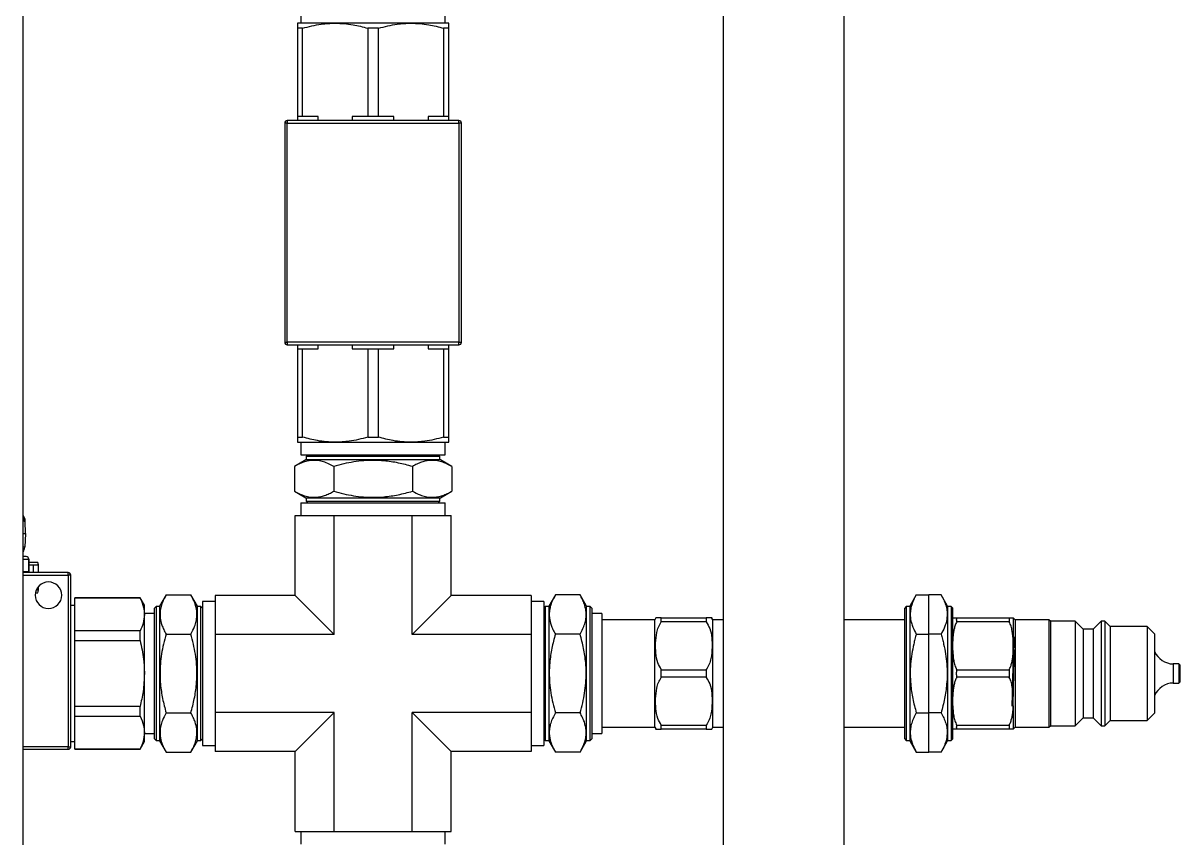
# Model space of a CAD drawing. Header units: millimetres. Extents: x 15 to 1184, y 5 to 836.
# Drawn here: x 205.07 to 250.9, y 727.85 to 760.12 of the extents above; entities that cross this region are included whole.
import ezdxf

# ---------------------------------------------------------------- set-up
doc = ezdxf.new("R2010")
doc.units = ezdxf.units.MM

msp = doc.modelspace()

# ---------------------------------------------------------------- linework, layer by layer
at = {"color": 7, "linetype": 'Continuous', "lineweight": 25}
for p, q in [((205.073, 725.525), (205.073, 774.565)), ((232.8, 774.565), (232.8, 716.365)), ((237.6, 719.065), (237.6, 774.565)), ((216.079, 760.622), (216.079, 760.122)), ((221.795, 760.122), (221.795, 760.622)), ((217.437, 760.122), (215.937, 760.122)), ((216.146, 759.919), (215.937, 759.919)), ((215.937, 759.919), (215.937, 756.422)), ((216.146, 756.422), (216.146, 759.919)), ((220.437, 760.122), (217.437, 760.122)), ((219.146, 759.919), (218.728, 759.919)), ((218.728, 759.919), (218.728, 756.422)), ((219.146, 756.422), (219.146, 759.919)), ((221.937, 760.122), (220.437, 760.122)), ((221.728, 759.919), (221.728, 756.422)), ((221.937, 759.919), (221.728, 759.919)), ((221.937, 756.422), (221.937, 759.919)), ((215.437, 756.162), (215.437, 747.482)), ((215.537, 756.162), (215.437, 756.162)), ((215.537, 756.262), (215.537, 756.162)), ((222.337, 756.262), (215.537, 756.262)), ((215.537, 747.482), (215.537, 756.162)), ((215.537, 756.162), (222.337, 756.162)), ((215.937, 756.422), (215.937, 756.262)), ((216.146, 756.422), (215.937, 756.422)), ((216.76, 756.422), (216.146, 756.422)), ((216.76, 756.262), (216.76, 756.422)), ((218.113, 756.422), (218.113, 756.262)), ((218.728, 756.422), (218.113, 756.422)), ((219.146, 756.422), (218.728, 756.422)), ((219.76, 756.422), (219.146, 756.422)), ((219.76, 756.262), (219.76, 756.422)), ((221.728, 756.422), (221.113, 756.422)), ((221.113, 756.422), (221.113, 756.262)), ((221.937, 756.422), (221.728, 756.422)), ((221.937, 756.262), (221.937, 756.422)), ((222.337, 756.162), (222.337, 756.262)), ((222.337, 756.162), (222.337, 747.482)), ((222.437, 756.162), (222.337, 756.162)), ((222.437, 747.482), (222.437, 756.162)), ((215.437, 747.482), (215.537, 747.482)), ((215.537, 747.482), (215.537, 747.382)), ((222.337, 747.482), (215.537, 747.482)), ((215.537, 747.382), (222.337, 747.382)), ((215.937, 747.382), (215.937, 747.222)), ((216.76, 747.222), (216.76, 747.382)), ((218.113, 747.382), (218.113, 747.222)), ((219.76, 747.222), (219.76, 747.382)), ((221.113, 747.382), (221.113, 747.222)), ((221.937, 747.222), (221.937, 747.382)), ((222.337, 747.382), (222.337, 747.482)), ((222.337, 747.482), (222.437, 747.482)), ((215.937, 747.222), (215.937, 743.724)), ((215.937, 747.222), (216.146, 747.222)), ((216.146, 743.724), (216.146, 747.222)), ((216.146, 747.222), (216.76, 747.222)), ((218.113, 747.222), (218.728, 747.222)), ((218.728, 747.222), (218.728, 743.724)), ((218.728, 747.222), (219.146, 747.222)), ((219.146, 743.724), (219.146, 747.222)), ((219.146, 747.222), (219.76, 747.222)), ((221.113, 747.222), (221.728, 747.222)), ((221.728, 747.222), (221.728, 743.724)), ((221.728, 747.222), (221.937, 747.222)), ((221.937, 743.724), (221.937, 747.222)), ((215.937, 743.724), (216.146, 743.724)), ((218.728, 743.724), (219.146, 743.724)), ((221.728, 743.724), (221.937, 743.724)), ((215.937, 743.522), (217.437, 743.522)), ((216.079, 743.522), (216.079, 743.022)), ((217.437, 743.522), (220.437, 743.522)), ((220.437, 743.522), (221.937, 743.522)), ((221.795, 743.022), (221.795, 743.522)), ((216.269, 742.822), (215.819, 742.562)), ((216.079, 743.022), (221.795, 743.022)), ((221.604, 742.822), (216.269, 742.822)), ((216.347, 743.022), (216.287, 742.962)), ((216.287, 742.962), (216.287, 742.822)), ((218.937, 742.962), (216.287, 742.962)), ((221.587, 742.962), (218.937, 742.962)), ((221.587, 742.962), (221.527, 743.022)), ((221.587, 742.822), (221.587, 742.962)), ((222.054, 742.562), (221.604, 742.822)), ((215.819, 742.562), (215.819, 741.582)), ((217.378, 742.562), (217.378, 741.582)), ((220.496, 742.562), (220.496, 741.582)), ((222.054, 742.562), (222.054, 741.582)), ((215.819, 741.582), (216.269, 741.322)), ((221.604, 741.322), (222.054, 741.582)), ((216.079, 741.122), (216.079, 740.622)), ((216.079, 741.122), (221.795, 741.122)), ((216.269, 741.322), (221.604, 741.322)), ((216.287, 741.322), (216.287, 741.182)), ((216.287, 741.182), (216.347, 741.122)), ((216.287, 741.182), (221.587, 741.182)), ((221.527, 741.122), (221.587, 741.182)), ((221.587, 741.182), (221.587, 741.322)), ((221.795, 740.622), (221.795, 741.122)), ((215.848, 737.45), (215.848, 740.622)), ((215.848, 740.622), (216.117, 740.622)), ((216.117, 740.622), (217.123, 740.622)), ((217.123, 740.622), (217.392, 740.622)), ((217.392, 735.906), (217.392, 740.622)), ((217.392, 740.622), (217.931, 740.622)), ((217.931, 740.622), (219.943, 740.622)), ((219.943, 740.622), (220.481, 740.622)), ((220.481, 735.906), (220.481, 740.622)), ((220.481, 740.622), (220.75, 740.622)), ((220.75, 740.622), (221.757, 740.622)), ((221.757, 740.622), (222.026, 740.622)), ((222.026, 737.45), (222.026, 740.622)), ((205.163, 739.902), (205.154, 740.4)), ((205.163, 739.902), (205.135, 739.369)), ((205.197, 738.992), (205.073, 738.992)), ((205.294, 738.892), (205.294, 738.392)), ((205.297, 738.392), (205.297, 738.892)), ((205.65, 738.762), (205.297, 738.762)), ((205.677, 738.662), (205.65, 738.762)), ((205.294, 738.392), (205.073, 738.392)), ((206.857, 738.362), (205.073, 738.362)), ((205.294, 738.392), (205.297, 738.392)), ((205.297, 738.662), (205.485, 738.662)), ((205.485, 738.662), (205.677, 738.662)), ((205.677, 738.362), (205.677, 738.662)), ((206.857, 738.262), (206.857, 738.362)), ((206.857, 738.262), (206.857, 731.462)), ((206.957, 738.262), (206.857, 738.262)), ((206.957, 731.462), (206.957, 738.262)), ((205.677, 737.662), (205.677, 737.802)), ((205.561, 737.562), (205.65, 737.562)), ((205.677, 737.662), (205.591, 737.662)), ((205.65, 737.562), (205.677, 737.662)), ((209.704, 737.362), (207.117, 737.362)), ((207.117, 737.354), (207.117, 737.362)), ((207.117, 736.7), (207.117, 737.354)), ((207.117, 737.354), (209.704, 737.354)), ((209.877, 737.062), (209.704, 737.362)), ((209.704, 737.354), (209.704, 737.362)), ((210.737, 737.479), (210.477, 737.029)), ((210.737, 737.479), (211.717, 737.479)), ((211.977, 737.029), (211.717, 737.479)), ((215.848, 737.45), (212.677, 737.45)), ((212.677, 737.45), (212.677, 737.181)), ((217.392, 735.906), (215.848, 737.45)), ((222.026, 737.45), (220.481, 735.906)), ((225.197, 737.45), (222.026, 737.45)), ((225.197, 737.45), (225.197, 737.181)), ((226.157, 737.479), (225.897, 737.029)), ((227.137, 737.479), (226.157, 737.479)), ((227.397, 737.029), (227.137, 737.479)), ((240.457, 737.479), (240.197, 737.029)), ((240.457, 737.479), (240.947, 737.479)), ((240.947, 735.92), (240.947, 737.479)), ((241.437, 737.479), (240.947, 737.479)), ((241.697, 737.029), (241.437, 737.479)), ((206.957, 737.062), (207.117, 737.062)), ((209.877, 736.7), (209.877, 737.062)), ((210.337, 737.012), (210.277, 736.952)), ((210.277, 731.772), (210.277, 736.952)), ((210.477, 737.012), (210.337, 737.012)), ((210.337, 737.012), (210.337, 731.712)), ((210.477, 737.029), (210.477, 731.694)), ((211.977, 734.362), (211.977, 737.029)), ((212.117, 737.012), (211.977, 737.012)), ((212.177, 736.952), (212.117, 737.012)), ((212.117, 734.362), (212.117, 737.012)), ((212.677, 737.22), (212.177, 737.22)), ((212.177, 737.22), (212.177, 731.504)), ((212.677, 737.181), (212.677, 736.175)), ((225.697, 737.22), (225.197, 737.22)), ((225.197, 737.181), (225.197, 736.175)), ((225.697, 737.22), (225.697, 731.504)), ((225.757, 737.012), (225.697, 736.952)), ((225.897, 737.012), (225.757, 737.012)), ((225.757, 737.012), (225.757, 734.362)), ((225.897, 737.029), (225.897, 734.362)), ((227.397, 731.694), (227.397, 737.029)), ((227.537, 737.012), (227.397, 737.012)), ((227.597, 736.952), (227.537, 737.012)), ((227.537, 731.712), (227.537, 737.012)), ((227.597, 736.952), (227.597, 731.772)), ((240.057, 737.012), (239.997, 736.952)), ((239.997, 731.772), (239.997, 736.952)), ((240.197, 737.012), (240.057, 737.012)), ((240.057, 737.012), (240.057, 731.712)), ((240.197, 737.029), (240.197, 731.694)), ((241.697, 737.029), (241.697, 731.694)), ((241.837, 737.012), (241.697, 737.012)), ((241.897, 736.952), (241.837, 737.012)), ((241.837, 737.012), (241.837, 731.712)), ((241.897, 731.772), (241.897, 736.952)), ((207.117, 736.046), (207.117, 736.7)), ((210.277, 736.742), (209.877, 736.742)), ((209.877, 734.362), (209.877, 736.7)), ((227.997, 736.742), (227.597, 736.742)), ((227.997, 736.742), (227.997, 731.982)), ((230.097, 736.487), (227.997, 736.487)), ((230.136, 736.561), (230.097, 736.487)), ((230.097, 732.237), (230.097, 736.487)), ((230.355, 736.488), (230.355, 736.562)), ((230.355, 736.562), (232.134, 736.562)), ((230.355, 736.414), (230.355, 736.488)), ((230.355, 736.406), (230.355, 736.414)), ((232.134, 736.414), (230.355, 736.414)), ((232.134, 736.562), (232.134, 736.488)), ((232.134, 736.488), (232.134, 736.414)), ((232.134, 736.414), (232.134, 736.406)), ((232.397, 736.487), (232.355, 736.558)), ((232.8, 736.487), (232.397, 736.487)), ((232.397, 732.237), (232.397, 736.487)), ((239.997, 736.487), (237.6, 736.487)), ((242.058, 736.562), (244.135, 736.562)), ((244.135, 736.414), (242.058, 736.414)), ((244.367, 736.492), (244.297, 736.562)), ((244.297, 736.562), (244.297, 735.646)), ((245.712, 736.492), (244.367, 736.492)), ((244.367, 736.492), (244.367, 732.232)), ((245.767, 736.437), (245.712, 736.492)), ((245.712, 736.492), (245.712, 732.232)), ((246.751, 736.437), (245.767, 736.437)), ((245.767, 736.437), (245.767, 732.287)), ((247.067, 736.121), (246.751, 736.437)), ((246.751, 736.437), (246.751, 732.287)), ((247.783, 736.437), (247.467, 736.121)), ((247.927, 736.437), (247.783, 736.437)), ((247.783, 736.437), (247.783, 732.287)), ((248.137, 736.227), (247.927, 736.437)), ((247.927, 736.437), (247.927, 732.287)), ((207.117, 735.669), (207.117, 736.046)), ((209.704, 736.046), (207.117, 736.046)), ((209.704, 735.669), (209.704, 736.046)), ((212.677, 736.175), (212.677, 735.906)), ((225.197, 736.175), (225.197, 735.906)), ((247.467, 736.122), (247.067, 736.122)), ((247.067, 736.122), (247.067, 732.602)), ((247.467, 736.122), (247.467, 732.602)), ((249.597, 736.227), (248.137, 736.227)), ((248.137, 736.227), (248.137, 732.497)), ((249.897, 735.927), (249.597, 736.227)), ((249.597, 736.227), (249.597, 732.497)), ((249.897, 735.927), (249.897, 732.797)), ((207.117, 735.669), (209.704, 735.669)), ((207.117, 734.362), (207.117, 735.669)), ((210.737, 735.92), (211.717, 735.92)), ((217.392, 735.906), (212.677, 735.906)), ((212.677, 735.906), (212.677, 735.368)), ((225.197, 735.906), (220.481, 735.906)), ((225.197, 735.906), (225.197, 735.368)), ((227.137, 735.92), (226.157, 735.92)), ((240.457, 735.92), (240.947, 735.92)), ((240.947, 732.803), (240.947, 735.92)), ((241.437, 735.92), (240.947, 735.92)), ((244.297, 735.462), (244.297, 735.646)), ((244.324, 735.801), (244.322, 735.792)), ((212.677, 735.368), (212.677, 733.355)), ((225.197, 735.368), (225.197, 733.355)), ((244.297, 735.277), (244.297, 735.462)), ((244.297, 735.277), (244.297, 733.446)), ((250.857, 734.742), (250.638, 734.742)), ((250.897, 734.702), (250.857, 734.742)), ((250.857, 734.742), (250.857, 733.982)), ((250.897, 734.702), (250.897, 734.022)), ((207.117, 733.054), (207.117, 734.362)), ((209.877, 732.023), (209.877, 734.362)), ((211.977, 731.694), (211.977, 734.362)), ((212.117, 731.712), (212.117, 734.362)), ((225.757, 734.362), (225.757, 731.712)), ((225.897, 734.362), (225.897, 731.694)), ((230.355, 734.509), (230.355, 734.517)), ((230.355, 734.509), (232.134, 734.509)), ((230.355, 734.362), (230.355, 734.509)), ((230.355, 734.214), (230.355, 734.362)), ((230.355, 734.206), (230.355, 734.214)), ((232.134, 734.214), (230.355, 734.214)), ((232.134, 734.517), (232.134, 734.509)), ((232.134, 734.509), (232.134, 734.362)), ((232.134, 734.362), (232.134, 734.214)), ((232.134, 734.214), (232.134, 734.206)), ((242.058, 734.509), (244.135, 734.509)), ((244.135, 734.214), (242.058, 734.214)), ((250.638, 733.982), (250.857, 733.982)), ((250.857, 733.982), (250.897, 734.022)), ((212.677, 733.355), (212.677, 732.817)), ((225.197, 733.355), (225.197, 732.817)), ((244.297, 733.262), (244.297, 733.446)), ((244.297, 733.077), (244.297, 733.262)), ((209.704, 733.054), (207.117, 733.054)), ((207.117, 732.677), (207.117, 733.054)), ((209.704, 732.677), (209.704, 733.054)), ((210.737, 732.803), (211.717, 732.803)), ((217.392, 732.817), (212.677, 732.817)), ((212.677, 732.817), (212.677, 732.548)), ((215.848, 731.273), (217.392, 732.817)), ((217.392, 728.102), (217.392, 732.817)), ((225.197, 732.817), (220.481, 732.817)), ((220.481, 728.102), (220.481, 732.817)), ((220.481, 732.817), (222.026, 731.273)), ((225.197, 732.817), (225.197, 732.548)), ((227.137, 732.803), (226.157, 732.803)), ((240.457, 732.803), (240.947, 732.803)), ((240.947, 731.244), (240.947, 732.803)), ((241.437, 732.803), (240.947, 732.803)), ((244.297, 733.077), (244.297, 732.162)), ((249.597, 732.497), (249.897, 732.797)), ((207.117, 732.677), (209.704, 732.677)), ((207.117, 732.023), (207.117, 732.677)), ((212.677, 732.548), (212.677, 731.542)), ((225.197, 732.548), (225.197, 731.542)), ((230.355, 732.309), (230.355, 732.317)), ((230.355, 732.309), (232.134, 732.309)), ((230.355, 732.235), (230.355, 732.309)), ((232.134, 732.317), (232.134, 732.309)), ((232.134, 732.309), (232.134, 732.235)), ((242.058, 732.309), (244.135, 732.309)), ((245.712, 732.232), (245.767, 732.287)), ((245.767, 732.287), (246.751, 732.287)), ((246.751, 732.287), (247.067, 732.603)), ((247.067, 732.602), (247.467, 732.602)), ((247.467, 732.603), (247.783, 732.287)), ((247.783, 732.287), (247.927, 732.287)), ((247.927, 732.287), (248.137, 732.497)), ((248.137, 732.497), (249.597, 732.497)), ((207.117, 731.369), (207.117, 732.023)), ((209.877, 731.662), (209.877, 732.023)), ((209.877, 731.982), (210.277, 731.982)), ((227.597, 731.982), (227.997, 731.982)), ((227.997, 732.237), (230.097, 732.237)), ((230.097, 732.237), (230.138, 732.164)), ((230.355, 732.162), (230.355, 732.235)), ((232.134, 732.162), (230.355, 732.162)), ((232.134, 732.235), (232.134, 732.162)), ((232.358, 732.163), (232.397, 732.237)), ((232.397, 732.237), (232.8, 732.237)), ((237.6, 732.237), (239.997, 732.237)), ((244.135, 732.162), (242.058, 732.162)), ((244.297, 732.162), (244.367, 732.232)), ((244.367, 732.232), (245.712, 732.232)), ((205.073, 731.362), (206.857, 731.362)), ((206.857, 731.362), (206.857, 731.462)), ((206.857, 731.462), (206.957, 731.462)), ((206.957, 731.662), (207.117, 731.662)), ((209.704, 731.369), (207.117, 731.369)), ((207.117, 731.362), (207.117, 731.369)), ((207.117, 731.362), (209.704, 731.362)), ((209.704, 731.362), (209.877, 731.662)), ((209.704, 731.362), (209.704, 731.369)), ((210.277, 731.772), (210.337, 731.712)), ((210.337, 731.712), (210.477, 731.712)), ((210.477, 731.694), (210.737, 731.244)), ((211.717, 731.244), (211.977, 731.694)), ((211.977, 731.712), (212.117, 731.712)), ((212.117, 731.712), (212.177, 731.772)), ((212.177, 731.504), (212.677, 731.504)), ((212.677, 731.542), (212.677, 731.273)), ((225.197, 731.542), (225.197, 731.273)), ((225.197, 731.504), (225.697, 731.504)), ((225.697, 731.772), (225.757, 731.712)), ((225.757, 731.712), (225.897, 731.712)), ((225.897, 731.694), (226.157, 731.244)), ((227.137, 731.244), (227.397, 731.694)), ((227.397, 731.712), (227.537, 731.712)), ((227.537, 731.712), (227.597, 731.772)), ((239.997, 731.772), (240.057, 731.712)), ((240.057, 731.712), (240.197, 731.712)), ((240.197, 731.694), (240.457, 731.244)), ((241.437, 731.244), (241.697, 731.694)), ((241.697, 731.712), (241.837, 731.712)), ((241.837, 731.712), (241.897, 731.772)), ((210.737, 731.244), (211.717, 731.244)), ((215.848, 731.273), (212.677, 731.273)), ((215.848, 728.102), (215.848, 731.273)), ((225.197, 731.273), (222.026, 731.273)), ((222.026, 728.102), (222.026, 731.273)), ((227.137, 731.244), (226.157, 731.244)), ((240.457, 731.244), (240.947, 731.244)), ((241.437, 731.244), (240.947, 731.244)), ((215.848, 728.102), (216.117, 728.102)), ((216.079, 728.102), (216.079, 727.602)), ((216.117, 728.102), (217.123, 728.102)), ((217.123, 728.102), (217.392, 728.102)), ((217.392, 728.102), (217.931, 728.102)), ((217.931, 728.102), (219.943, 728.102)), ((219.943, 728.102), (220.481, 728.102)), ((220.481, 728.102), (220.75, 728.102)), ((220.75, 728.102), (221.757, 728.102)), ((221.757, 728.102), (222.026, 728.102)), ((221.795, 727.602), (221.795, 728.102))]:
    msp.add_line(p, q, dxfattribs=at)
at = {"color": 8, "linetype": 'Continuous', "lineweight": 25}
for p, q in [((205.109, 740.401), (205.073, 740.402)), ((205.073, 738.892), (205.294, 738.892)), ((205.297, 738.892), (205.294, 738.892)), ((205.073, 738.262), (206.857, 738.262)), ((205.485, 738.362), (205.485, 738.662)), ((250.638, 734.742), (250.638, 733.982)), ((206.857, 731.462), (205.073, 731.462))]:
    msp.add_line(p, q, dxfattribs=at)
at = {"color": 7, "linetype": 'Continuous', "lineweight": 25}
for centre, radius, start, end in [((215.537, 756.162), 0.1, 90, 180), ((222.337, 756.162), 0.1, 0, 90), ((215.537, 747.482), 0.1, 180, 270), ((222.337, 747.482), 0.1, 270, 0), ((204.756, 740.393), 0.398, 1, 37.2083), ((204.738, 739.389), 0.398, 327.53, 356.9999), ((205.197, 738.892), 0.1, 0, 90), ((205.196, 738.893), 0.0984, 359.088, 89.058), ((206.857, 738.262), 0.1, 0, 90), ((206.077, 737.462), 0.525, 0, 180), ((206.077, 737.462), 0.525, 180, 0), ((250.638, 735.542), 0.8, 202.0243, 270), ((250.638, 733.182), 0.8, 90, 157.9757), ((206.857, 731.462), 0.1, 270, 0)]:
    msp.add_arc(centre, radius, start, end, dxfattribs=at)
for points, knots in [([(215.937, 760.122), (215.937, 760.11), (215.937, 760.088), (215.937, 759.973), (215.937, 759.919)], [0, 0, 0, 0, 0.540962, 1, 1, 1, 1]), ([(216.146, 759.919), (216.391, 759.985), (216.817, 760.098), (217.252, 760.114), (217.437, 760.122)], [0, 0, 0, 0, 0.5768876, 1, 1, 1, 1]), ([(217.437, 760.122), (217.673, 760.11), (218.109, 760.088), (218.533, 759.973), (218.728, 759.919)], [0, 0, 0, 0, 0.540962, 1, 1, 1, 1]), ([(219.146, 759.919), (219.391, 759.985), (219.817, 760.098), (220.252, 760.114), (220.437, 760.122)], [0, 0, 0, 0, 0.576888, 1, 1, 1, 1]), ([(220.437, 760.122), (220.673, 760.11), (221.109, 760.088), (221.533, 759.973), (221.728, 759.919)], [0, 0, 0, 0, 0.5409616, 1, 1, 1, 1]), ([(221.937, 759.919), (221.937, 759.985), (221.937, 760.098), (221.937, 760.114), (221.937, 760.122)], [0, 0, 0, 0, 0.576888, 1, 1, 1, 1]), ([(215.937, 743.724), (215.937, 743.658), (215.937, 743.545), (215.937, 743.529), (215.937, 743.522)], [0, 0, 0, 0, 0.576888, 1, 1, 1, 1]), ([(217.437, 743.522), (217.201, 743.533), (216.765, 743.555), (216.341, 743.67), (216.146, 743.724)], [0, 0, 0, 0, 0.540962, 1, 1, 1, 1]), ([(218.728, 743.724), (218.482, 743.658), (218.057, 743.545), (217.621, 743.529), (217.437, 743.522)], [0, 0, 0, 0, 0.576888, 1, 1, 1, 1]), ([(220.437, 743.522), (220.201, 743.533), (219.765, 743.555), (219.341, 743.67), (219.146, 743.724)], [0, 0, 0, 0, 0.540962, 1, 1, 1, 1]), ([(221.728, 743.724), (221.482, 743.658), (221.057, 743.545), (220.621, 743.529), (220.437, 743.522)], [0, 0, 0, 0, 0.576888, 1, 1, 1, 1]), ([(221.937, 743.522), (221.937, 743.533), (221.937, 743.555), (221.937, 743.67), (221.937, 743.724)], [0, 0, 0, 0, 0.540962, 1, 1, 1, 1]), ([(217.378, 742.562), (217.277, 742.615), (217.107, 742.705), (216.864, 742.779), (216.686, 742.803), (216.518, 742.803), (216.361, 742.783), (216.179, 742.733), (215.998, 742.66), (215.879, 742.594), (215.819, 742.562)], [0, 0, 0, 0, 0.198241, 0.331862, 0.467084, 0.535046, 0.649919, 0.765422, 0.882516, 1, 1, 1, 1]), ([(220.496, 742.562), (220.31, 742.611), (219.938, 742.71), (219.295, 742.805), (218.565, 742.81), (217.902, 742.704), (217.51, 742.597), (217.378, 742.562)], [0, 0, 0, 0, 0.181899, 0.365336, 0.61464, 0.87068, 1, 1, 1, 1]), ([(222.054, 742.562), (221.953, 742.615), (221.784, 742.705), (221.54, 742.779), (221.363, 742.803), (221.195, 742.803), (221.038, 742.783), (220.856, 742.733), (220.675, 742.66), (220.555, 742.594), (220.496, 742.562)], [0, 0, 0, 0, 0.198241, 0.331862, 0.467084, 0.535046, 0.649919, 0.765422, 0.882516, 1, 1, 1, 1]), ([(215.819, 741.582), (215.92, 741.528), (216.09, 741.438), (216.334, 741.364), (216.511, 741.34), (216.679, 741.34), (216.836, 741.36), (217.018, 741.41), (217.199, 741.483), (217.318, 741.549), (217.378, 741.582)], [0, 0, 0, 0, 0.198241, 0.331862, 0.467084, 0.535046, 0.649919, 0.765422, 0.882516, 1, 1, 1, 1]), ([(217.378, 741.582), (217.51, 741.546), (217.895, 741.441), (218.559, 741.333), (219.287, 741.337), (219.936, 741.432), (220.308, 741.532), (220.496, 741.582)], [0, 0, 0, 0, 0.12932, 0.378937, 0.634663, 0.81642, 1, 1, 1, 1]), ([(220.496, 741.582), (220.597, 741.528), (220.766, 741.438), (221.01, 741.364), (221.188, 741.34), (221.355, 741.34), (221.513, 741.36), (221.694, 741.41), (221.875, 741.483), (221.995, 741.549), (222.054, 741.582)], [0, 0, 0, 0, 0.198241, 0.331862, 0.467084, 0.535046, 0.649919, 0.765422, 0.882516, 1, 1, 1, 1]), ([(205.109, 740.401), (205.108, 740.409), (205.107, 740.425), (205.101, 740.459), (205.089, 740.489), (205.078, 740.506), (205.073, 740.512)], [0, 0, 0, 0, 0.16531, 0.339186, 0.748342, 1, 1, 1, 1]), ([(205.154, 740.4), (205.154, 740.4), (205.154, 740.4), (205.109, 740.401), (205.109, 740.401)], [0, 0, 0, 0, 0.999901, 1, 1, 1, 1]), ([(205.073, 739.904), (205.082, 739.904), (205.156, 739.903), (205.16, 739.903), (205.163, 739.902)], [0, 0, 0, 0, 0.12362, 1, 1, 1, 1]), ([(209.704, 737.354), (209.759, 737.229), (209.856, 737.014), (209.871, 736.793), (209.877, 736.7)], [0, 0, 0, 0, 0.576131, 1, 1, 1, 1]), ([(210.737, 737.479), (210.683, 737.378), (210.593, 737.209), (210.519, 736.965), (210.495, 736.787), (210.495, 736.65), (210.509, 736.493), (210.553, 736.31), (210.638, 736.099), (210.704, 735.98), (210.737, 735.92)], [0, 0, 0, 0, 0.198248, 0.331873, 0.4671, 0.535065, 0.592472, 0.765414, 0.882512, 1, 1, 1, 1]), ([(211.717, 735.92), (211.771, 736.022), (211.86, 736.191), (211.934, 736.435), (211.959, 736.612), (211.958, 736.75), (211.945, 736.907), (211.901, 737.089), (211.815, 737.3), (211.75, 737.419), (211.717, 737.479)], [0, 0, 0, 0, 0.198248, 0.331873, 0.4671, 0.535065, 0.592472, 0.765414, 0.882512, 1, 1, 1, 1]), ([(226.157, 737.479), (226.103, 737.378), (226.013, 737.209), (225.939, 736.965), (225.915, 736.787), (225.915, 736.65), (225.929, 736.493), (225.973, 736.31), (226.058, 736.099), (226.124, 735.98), (226.157, 735.92)], [0, 0, 0, 0, 0.198248, 0.331873, 0.4671, 0.535065, 0.592472, 0.765414, 0.882512, 1, 1, 1, 1]), ([(227.137, 735.92), (227.191, 736.022), (227.28, 736.191), (227.354, 736.435), (227.379, 736.612), (227.378, 736.75), (227.365, 736.907), (227.321, 737.089), (227.235, 737.3), (227.17, 737.419), (227.137, 737.479)], [0, 0, 0, 0, 0.198248, 0.331873, 0.4671, 0.535065, 0.592472, 0.765414, 0.882512, 1, 1, 1, 1]), ([(240.457, 737.479), (240.438, 737.446), (240.382, 737.345), (240.304, 737.174), (240.239, 736.965), (240.215, 736.787), (240.215, 736.589), (240.247, 736.401), (240.329, 736.159), (240.409, 736.01), (240.457, 735.92)], [0, 0, 0, 0, 0.066003, 0.198292, 0.331917, 0.467143, 0.535108, 0.707651, 0.823961, 1, 1, 1, 1]), ([(241.437, 737.479), (241.456, 737.446), (241.512, 737.345), (241.59, 737.174), (241.654, 736.965), (241.679, 736.787), (241.678, 736.589), (241.647, 736.401), (241.565, 736.159), (241.485, 736.01), (241.437, 735.92)], [0, 0, 0, 0, 0.066003, 0.198292, 0.331917, 0.467143, 0.535108, 0.707651, 0.823961, 1, 1, 1, 1]), ([(209.877, 736.7), (209.867, 736.58), (209.849, 736.36), (209.749, 736.145), (209.704, 736.046)], [0, 0, 0, 0, 0.541815, 1, 1, 1, 1]), ([(230.355, 734.517), (230.304, 734.604), (230.185, 734.808), (230.131, 735.169), (230.123, 735.573), (230.156, 735.92), (230.23, 736.206), (230.312, 736.338), (230.355, 736.406)], [0, 0, 0, 0, 0.147736, 0.34952, 0.552234, 0.769825, 0.88295, 1, 1, 1, 1]), ([(230.355, 736.562), (230.327, 736.562), (230.27, 736.562), (230.187, 736.562), (230.135, 736.562), (230.134, 736.562), (230.134, 736.562)], [0, 0, 0, 0, 0.146203, 0.296253, 0.695093, 1, 1, 1, 1]), ([(232.361, 736.562), (232.362, 736.562), (232.367, 736.562), (232.353, 736.562), (232.33, 736.562), (232.295, 736.562), (232.257, 736.562), (232.207, 736.562), (232.159, 736.562), (232.134, 736.562)], [0, 0, 0, 0, 0.06307, 0.289593, 0.517319, 0.635324, 0.753976, 0.875941, 1, 1, 1, 1]), ([(232.134, 736.406), (232.185, 736.321), (232.303, 736.125), (232.359, 735.777), (232.371, 735.378), (232.342, 735.027), (232.267, 734.726), (232.179, 734.588), (232.134, 734.517)], [0, 0, 0, 0, 0.145223, 0.33786, 0.531403, 0.758687, 0.877096, 1, 1, 1, 1]), ([(241.897, 736.562), (241.905, 736.562), (241.918, 736.562), (241.978, 736.562), (242.027, 736.562), (242.056, 736.562), (242.058, 736.562)], [0, 0, 0, 0, 0.506247, 0.759364, 0.984442, 1, 1, 1, 1]), ([(242.058, 736.414), (242.037, 736.369), (241.993, 736.274), (241.952, 736.124), (241.923, 735.967), (241.905, 735.807), (241.9, 735.7), (241.897, 735.646)], [0, 0, 0, 0, 0.188071, 0.388186, 0.589986, 0.794765, 1, 1, 1, 1]), ([(242.058, 736.414), (242.056, 736.439), (242.052, 736.488), (242.056, 736.537), (242.058, 736.562)], [0, 0, 0, 0, 0.499081, 1, 1, 1, 1]), ([(244.135, 736.562), (244.137, 736.537), (244.142, 736.488), (244.137, 736.439), (244.135, 736.414)], [0, 0, 0, 0, 0.499081, 1, 1, 1, 1]), ([(244.135, 736.562), (244.157, 736.562), (244.201, 736.562), (244.242, 736.562), (244.271, 736.562), (244.288, 736.562), (244.294, 736.562), (244.297, 736.562)], [0, 0, 0, 0, 0.188071, 0.388186, 0.589986, 0.794765, 1, 1, 1, 1]), ([(244.297, 735.646), (244.288, 735.779), (244.276, 735.978), (244.215, 736.23), (244.167, 736.353), (244.137, 736.411), (244.135, 736.414)], [0, 0, 0, 0, 0.506247, 0.759364, 0.984442, 1, 1, 1, 1]), ([(209.704, 735.669), (209.759, 735.421), (209.856, 734.99), (209.871, 734.549), (209.877, 734.362)], [0, 0, 0, 0, 0.576131, 1, 1, 1, 1]), ([(210.737, 735.92), (210.701, 735.789), (210.596, 735.403), (210.489, 734.74), (210.492, 734.012), (210.588, 733.362), (210.687, 732.99), (210.737, 732.803)], [0, 0, 0, 0, 0.12932, 0.378937, 0.634663, 0.81642, 1, 1, 1, 1]), ([(211.717, 732.803), (211.766, 732.988), (211.866, 733.361), (211.96, 734.003), (211.966, 734.733), (211.859, 735.397), (211.753, 735.789), (211.717, 735.92)], [0, 0, 0, 0, 0.181899, 0.365336, 0.61464, 0.87068, 1, 1, 1, 1]), ([(226.157, 735.92), (226.107, 735.735), (226.008, 735.363), (225.913, 734.72), (225.908, 733.99), (226.014, 733.326), (226.121, 732.934), (226.157, 732.803)], [0, 0, 0, 0, 0.181899, 0.365336, 0.61464, 0.87068, 1, 1, 1, 1]), ([(227.137, 732.803), (227.173, 732.934), (227.278, 733.32), (227.385, 733.983), (227.381, 734.711), (227.286, 735.361), (227.187, 735.733), (227.137, 735.92)], [0, 0, 0, 0, 0.12932, 0.378937, 0.634663, 0.81642, 1, 1, 1, 1]), ([(240.457, 735.92), (240.438, 735.855), (240.401, 735.723), (240.338, 735.463), (240.274, 735.138), (240.225, 734.742), (240.21, 734.34), (240.227, 733.975), (240.266, 733.65), (240.316, 733.365), (240.379, 733.083), (240.431, 732.896), (240.457, 732.803)], [0, 0, 0, 0, 0.064608, 0.129266, 0.253783, 0.378916, 0.50636, 0.634745, 0.725474, 0.816474, 0.908152, 1, 1, 1, 1]), ([(241.437, 735.92), (241.455, 735.855), (241.492, 735.723), (241.556, 735.463), (241.62, 735.138), (241.668, 734.742), (241.684, 734.34), (241.666, 733.975), (241.627, 733.65), (241.578, 733.365), (241.515, 733.083), (241.463, 732.896), (241.437, 732.803)], [0, 0, 0, 0, 0.064608, 0.129266, 0.253783, 0.378916, 0.50636, 0.634745, 0.725474, 0.816474, 0.908152, 1, 1, 1, 1]), ([(244.314, 735.369), (244.315, 735.421), (244.321, 735.619), (244.329, 735.78), (244.335, 735.782), (244.338, 735.782)], [0, 0, 0, 0, 0.188298, 0.718202, 1, 1, 1, 1]), ([(244.342, 735.786), (244.339, 735.786), (244.332, 735.787), (244.324, 735.619), (244.318, 735.421), (244.316, 735.369)], [0, 0, 0, 0, 0.324474, 0.82285, 1, 1, 1, 1]), ([(241.897, 735.277), (241.905, 735.144), (241.918, 734.945), (241.978, 734.693), (242.027, 734.57), (242.056, 734.512), (242.058, 734.509)], [0, 0, 0, 0, 0.506247, 0.759364, 0.984442, 1, 1, 1, 1]), ([(244.135, 734.509), (244.157, 734.554), (244.201, 734.649), (244.242, 734.799), (244.271, 734.956), (244.288, 735.116), (244.294, 735.223), (244.297, 735.277)], [0, 0, 0, 0, 0.188071, 0.388186, 0.589986, 0.794765, 1, 1, 1, 1]), ([(244.299, 734.697), (244.298, 734.652), (244.293, 734.431), (244.283, 733.992), (244.274, 733.56), (244.268, 733.397), (244.266, 733.355)], [0, 0, 0, 0, 0.096551, 0.480222, 0.863893, 1, 1, 1, 1]), ([(244.269, 733.494), (244.273, 733.655), (244.281, 733.981), (244.29, 734.435), (244.296, 734.659), (244.297, 734.706)], [0, 0, 0, 0, 0.43783, 0.880571, 1, 1, 1, 1]), ([(209.877, 734.362), (209.867, 734.122), (209.849, 733.681), (209.749, 733.251), (209.704, 733.054)], [0, 0, 0, 0, 0.541815, 1, 1, 1, 1]), ([(230.355, 732.317), (230.304, 732.404), (230.185, 732.608), (230.131, 732.969), (230.123, 733.373), (230.156, 733.72), (230.23, 734.006), (230.312, 734.138), (230.355, 734.206)], [0, 0, 0, 0, 0.147736, 0.34952, 0.552234, 0.769825, 0.88295, 1, 1, 1, 1]), ([(232.134, 734.206), (232.185, 734.121), (232.303, 733.925), (232.359, 733.577), (232.371, 733.178), (232.342, 732.827), (232.267, 732.526), (232.179, 732.388), (232.134, 732.317)], [0, 0, 0, 0, 0.145223, 0.33786, 0.531403, 0.758687, 0.877096, 1, 1, 1, 1]), ([(242.058, 734.214), (242.037, 734.169), (241.993, 734.074), (241.952, 733.924), (241.923, 733.767), (241.905, 733.607), (241.9, 733.5), (241.897, 733.446)], [0, 0, 0, 0, 0.188071, 0.388186, 0.589986, 0.794765, 1, 1, 1, 1]), ([(242.058, 734.214), (242.056, 734.263), (242.052, 734.361), (242.056, 734.46), (242.058, 734.509)], [0, 0, 0, 0, 0.499081, 1, 1, 1, 1]), ([(244.135, 734.509), (244.137, 734.46), (244.142, 734.362), (244.137, 734.263), (244.135, 734.214)], [0, 0, 0, 0, 0.4990807, 1, 1, 1, 1]), ([(244.297, 733.446), (244.288, 733.579), (244.276, 733.778), (244.215, 734.03), (244.167, 734.153), (244.137, 734.211), (244.135, 734.214)], [0, 0, 0, 0, 0.506247, 0.759364, 0.984442, 1, 1, 1, 1]), ([(210.737, 732.803), (210.683, 732.702), (210.593, 732.532), (210.519, 732.288), (210.495, 732.111), (210.495, 731.973), (210.509, 731.816), (210.553, 731.634), (210.638, 731.423), (210.704, 731.304), (210.737, 731.244)], [0, 0, 0, 0, 0.198248, 0.331873, 0.4671, 0.535065, 0.592472, 0.765414, 0.882512, 1, 1, 1, 1]), ([(211.717, 731.244), (211.771, 731.345), (211.86, 731.514), (211.934, 731.758), (211.959, 731.936), (211.958, 732.073), (211.945, 732.23), (211.901, 732.413), (211.815, 732.624), (211.75, 732.743), (211.717, 732.803)], [0, 0, 0, 0, 0.198248, 0.331873, 0.4671, 0.535065, 0.592472, 0.765414, 0.882512, 1, 1, 1, 1]), ([(226.157, 732.803), (226.103, 732.702), (226.013, 732.532), (225.939, 732.288), (225.915, 732.111), (225.915, 731.973), (225.929, 731.816), (225.973, 731.634), (226.058, 731.423), (226.124, 731.304), (226.157, 731.244)], [0, 0, 0, 0, 0.198248, 0.331873, 0.4671, 0.535065, 0.592472, 0.765414, 0.882512, 1, 1, 1, 1]), ([(227.137, 731.244), (227.191, 731.345), (227.28, 731.514), (227.354, 731.758), (227.379, 731.936), (227.378, 732.073), (227.365, 732.23), (227.321, 732.413), (227.235, 732.624), (227.17, 732.743), (227.137, 732.803)], [0, 0, 0, 0, 0.198248, 0.331873, 0.4671, 0.535065, 0.592472, 0.765414, 0.882512, 1, 1, 1, 1]), ([(240.457, 732.803), (240.438, 732.769), (240.382, 732.668), (240.304, 732.498), (240.239, 732.288), (240.215, 732.111), (240.215, 731.913), (240.247, 731.725), (240.329, 731.483), (240.409, 731.334), (240.457, 731.244)], [0, 0, 0, 0, 0.066003, 0.198292, 0.331917, 0.467143, 0.535108, 0.707651, 0.823961, 1, 1, 1, 1]), ([(241.437, 732.803), (241.456, 732.769), (241.512, 732.668), (241.59, 732.498), (241.654, 732.288), (241.679, 732.111), (241.678, 731.913), (241.647, 731.725), (241.565, 731.483), (241.485, 731.334), (241.437, 731.244)], [0, 0, 0, 0, 0.066003, 0.198292, 0.331917, 0.467143, 0.535108, 0.707651, 0.823961, 1, 1, 1, 1]), ([(241.897, 733.077), (241.905, 732.944), (241.918, 732.745), (241.978, 732.493), (242.027, 732.37), (242.056, 732.312), (242.058, 732.309)], [0, 0, 0, 0, 0.506247, 0.759364, 0.984442, 1, 1, 1, 1]), ([(244.135, 732.309), (244.157, 732.354), (244.201, 732.449), (244.242, 732.599), (244.271, 732.756), (244.288, 732.916), (244.294, 733.023), (244.297, 733.077)], [0, 0, 0, 0, 0.188071, 0.388186, 0.589986, 0.794765, 1, 1, 1, 1]), ([(209.704, 732.677), (209.759, 732.553), (209.856, 732.337), (209.871, 732.117), (209.877, 732.023)], [0, 0, 0, 0, 0.5761309, 1, 1, 1, 1]), ([(242.058, 732.162), (242.056, 732.186), (242.052, 732.235), (242.056, 732.284), (242.058, 732.309)], [0, 0, 0, 0, 0.499081, 1, 1, 1, 1]), ([(244.135, 732.309), (244.137, 732.284), (244.142, 732.235), (244.137, 732.186), (244.135, 732.162)], [0, 0, 0, 0, 0.499081, 1, 1, 1, 1]), ([(209.877, 732.023), (209.867, 731.904), (209.849, 731.683), (209.749, 731.468), (209.704, 731.369)], [0, 0, 0, 0, 0.541815, 1, 1, 1, 1]), ([(230.134, 732.162), (230.132, 732.162), (230.127, 732.162), (230.143, 732.162), (230.167, 732.162), (230.202, 732.162), (230.239, 732.162), (230.286, 732.162), (230.332, 732.162), (230.355, 732.162)], [0, 0, 0, 0, 0.104675, 0.321582, 0.539605, 0.652373, 0.765719, 0.881967, 1, 1, 1, 1]), ([(232.134, 732.162), (232.162, 732.162), (232.219, 732.162), (232.303, 732.162), (232.357, 732.162), (232.36, 732.162), (232.361, 732.162)], [0, 0, 0, 0, 0.143696, 0.291213, 0.671969, 1, 1, 1, 1]), ([(242.058, 732.162), (242.037, 732.162), (241.993, 732.162), (241.952, 732.162), (241.923, 732.162), (241.905, 732.162), (241.9, 732.162), (241.897, 732.162)], [0, 0, 0, 0, 0.188071, 0.388186, 0.589986, 0.794765, 1, 1, 1, 1]), ([(244.297, 732.162), (244.288, 732.162), (244.276, 732.162), (244.215, 732.162), (244.167, 732.162), (244.137, 732.162), (244.135, 732.162)], [0, 0, 0, 0, 0.506247, 0.759364, 0.984442, 1, 1, 1, 1])]:
    msp.add_open_spline(points, degree=3, knots=knots, dxfattribs=at)
at = {"color": 8, "linetype": 'Continuous', "lineweight": 25}
for points, knots in [([(205.109, 740.401), (205.109, 740.401), (205.154, 740.4), (205.154, 740.4), (205.154, 740.4)], [0, 0, 0, 0, 0.000097, 1, 1, 1, 1]), ([(205.135, 739.369), (205.133, 739.369), (205.131, 739.369), (205.079, 739.37), (205.073, 739.37)], [0, 0, 0, 0, 0.894493, 1, 1, 1, 1]), ([(244.322, 735.792), (244.32, 735.785), (244.315, 735.771), (244.308, 735.633), (244.301, 735.476), (244.298, 735.348), (244.297, 735.318)], [0, 0, 0, 0, 0.252247, 0.576712, 0.901062, 1, 1, 1, 1]), ([(244.294, 735.233), (244.293, 735.195), (244.289, 735.065), (244.283, 734.784), (244.275, 734.418), (244.266, 734.046), (244.258, 733.693), (244.25, 733.389), (244.243, 733.174), (244.239, 733.098), (244.238, 733.072)], [0, 0, 0, 0, 0.057378, 0.201762, 0.346202, 0.490584, 0.635025, 0.779407, 0.923848, 1, 1, 1, 1]), ([(244.33, 735.306), (244.328, 735.237), (244.323, 735.073), (244.316, 734.753), (244.308, 734.387), (244.301, 734.096), (244.298, 733.947), (244.297, 733.912)], [0, 0, 0, 0, 0.182601, 0.429915, 0.677205, 0.92451, 1, 1, 1, 1])]:
    msp.add_open_spline(points, degree=3, knots=knots, dxfattribs=at)

doc.saveas('drawing.dxf')
